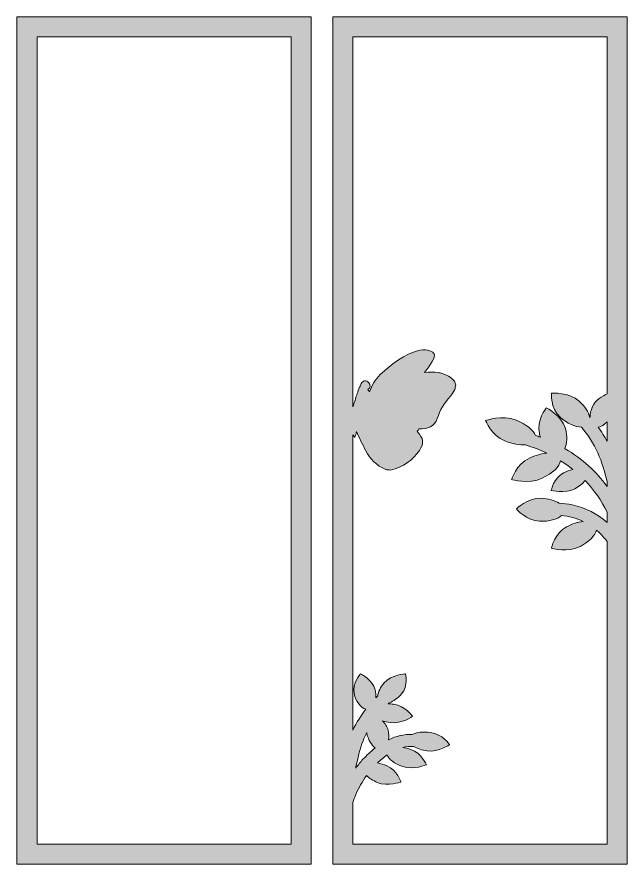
# Model space of a CAD drawing. Header units: millimetres. Extents: x 15 to 304, y -262 to -4.
# Drawn here: x 212.9 to 304.3, y -131.1 to -4.1 of the extents above; entities that cross this region are included whole.
import ezdxf

# ---------------------------------------------------------------- set-up
doc = ezdxf.new("R2010")
doc.units = ezdxf.units.MM
doc.header["$MEASUREMENT"] = 0
doc.layers.add('Layer 7', color=7, linetype='Continuous')
doc.layers.add('Layer8', color=7, linetype='Continuous')

msp = doc.modelspace()

# ---------------------------------------------------------------- hatches: boundary and pattern name
at = {"layer": 'Layer 7'}
h = msp.add_hatch(color=1, dxfattribs=at)
h.dxf.hatch_style = 2
h.paths.add_polyline_path([(260.24, -4.1), (260.24, -131.1), (304.3, -131.1), (304.3, -4.1)])
edge = h.paths.add_edge_path()
edge.add_spline(control_points=[(301.3, -67.7), (300.92, -66.97), (300.48, -66.27), (299.99, -65.59), (300.42, -65.53), (300.88, -65.23), (301.3, -64.78), (301.3, -64.78), (301.3, -67.7), (301.3, -67.7)], knot_values=[0, 0, 0, 0, 1, 1, 1, 2, 2, 2, 3, 3, 3, 3], degree=3, periodic=1)
edge = h.paths.add_edge_path()
edge.add_spline(control_points=[(263.24, -128.1), (263.24, -128.1), (263.24, -121.88), (263.24, -121.88), (263.37, -121.47), (263.51, -121.05), (263.68, -120.65), (264.1, -119.68), (264.63, -118.73), (265.28, -117.83), (265.66, -118.21), (266.22, -118.57), (266.89, -118.86), (268.45, -119.52), (270.42, -118.8), (270.42, -118.8), (270.42, -118.8), (269.87, -117.01), (268.31, -116.35), (267.83, -116.15), (267.35, -116.01), (266.9, -115.94), (267.36, -115.5), (267.85, -115.09), (268.38, -114.73), (268.58, -115.36), (269.48, -116.07), (270.72, -116.49), (272.34, -117.04), (274.24, -116.2), (274.24, -116.2), (274.24, -116.2), (273.52, -114.45), (271.91, -113.9), (271.49, -113.76), (271.08, -113.66), (270.69, -113.61), (271.23, -113.47), (271.8, -113.41), (272.36, -113.48), (272.87, -113.78), (273.57, -114.01), (274.37, -114.12), (276.08, -114.36), (277.73, -113.17), (277.73, -113.17), (277.73, -113.17), (276.59, -111.61), (274.88, -111.37), (273.77, -111.22), (272.75, -111.34), (272.13, -111.66), (270.88, -111.61), (269.68, -111.92), (268.58, -112.45), (268.63, -112.02), (268.61, -111.54), (268.5, -111.03), (268.38, -110.48), (268.04, -110.01), (267.67, -109.63), (268.02, -109.75), (268.41, -109.84), (268.83, -109.89), (270.54, -110.13), (272.18, -108.94), (272.18, -108.94), (272.18, -108.94), (271.05, -107.38), (269.33, -107.14), (269.06, -107.1), (268.8, -107.09), (268.54, -107.08), (268.6, -107.02), (268.66, -106.97), (268.72, -106.91), (269.32, -106.68), (269.97, -106.22), (270.52, -105.58), (271.55, -104.38), (271.1, -102.57), (271.1, -102.57), (271.1, -102.57), (268.97, -102.71), (267.93, -103.92), (267.35, -104.59), (267.01, -105.32), (266.96, -105.9), (266.86, -105.99), (266.76, -106.08), (266.67, -106.18), (266.69, -105.8), (266.66, -105.39), (266.57, -104.97), (266.24, -103.5), (264.39, -102.57), (264.39, -102.57), (264.39, -102.57), (263.08, -104.03), (263.41, -105.5), (263.68, -106.74), (264.42, -107.69), (265.16, -107.88), (264.4, -108.86), (263.75, -109.91), (263.24, -111), (263.24, -111), (263.24, -66.76), (263.24, -66.76), (263.34, -66.89), (263.44, -67.01), (263.53, -67.14), (263.61, -66.83), (263.69, -66.54), (263.75, -66.26), (264.2, -67.17), (264.67, -68.17), (265.18, -69.16), (265.81, -70.37), (266.76, -71.34), (268.15, -71.95), (268.4, -71.98), (268.62, -72.01), (268.86, -72.04), (270.82, -71.62), (272.19, -70.55), (273.19, -69.09), (273.94, -67.98), (273.84, -67.28), (272.86, -66.27), (272.96, -66.13), (273.05, -65.99), (273.13, -65.85), (274.4, -65.97), (275.52, -65.41), (275.87, -64.32), (276.27, -63.06), (276.9, -61.95), (277.83, -60.97), (278.12, -60.66), (278.29, -60.28), (278.51, -59.93), (278.55, -59.75), (278.6, -59.48), (278.64, -59.3), (278.51, -58.42), (277.79, -58.02), (276.96, -57.69), (276.83, -57.64), (276.7, -57.59), (276.57, -57.53), (276.42, -57.5), (276.18, -57.44), (276.03, -57.4), (275.33, -57.33), (274.65, -57.33), (273.98, -57.38), (274.85, -56.25), (275.63, -55.15), (275.42, -54.61), (275.05, -54.01), (272.76, -52.73), (267.33, -57.7), (266.94, -58.06), (266.62, -58.48), (266.35, -58.92), (266.09, -59.35), (265.93, -59.83), (265.71, -60.32), (265.64, -60.19), (265.56, -60.06), (265.49, -59.93), (265.82, -59.73), (265.97, -59.29), (265.6, -58.93), (265.59, -58.91), (265.57, -58.9), (265.55, -58.88), (265.5, -58.81), (265.42, -58.76), (265.32, -58.71), (265.07, -58.59), (264.86, -58.65), (264.73, -58.79), (264.51, -58.91), (264.36, -59.15), (264.39, -59.4), (264.18, -59.69), (264.04, -60.01), (263.95, -60.34), (263.84, -60.61), (263.75, -60.89), (263.68, -61.17), (263.63, -61.31), (263.59, -61.45), (263.56, -61.6), (263.42, -61.91), (263.32, -62.23), (263.24, -62.55), (263.24, -62.55), (263.24, -7.1), (263.24, -7.1), (263.24, -7.1), (301.3, -7.1), (301.3, -7.1), (301.3, -7.1), (301.3, -60.62), (301.3, -60.62), (300.68, -60.9), (299.54, -61.52), (299.11, -62.52), (298.87, -63.08), (298.76, -63.63), (298.76, -64.11), (298.74, -64.09), (298.72, -64.07), (298.7, -64.05), (298.54, -63.33), (297.99, -62.46), (297.13, -61.69), (295.64, -60.36), (293, -60.48), (293, -60.48), (293, -60.48), (292.77, -62.76), (294.26, -64.09), (295.32, -65.03), (296.55, -65.58), (297.46, -65.58), (299.55, -67.94), (300.65, -70.82), (301.3, -73.76), (301.3, -73.76), (301.3, -74.47), (301.3, -74.47), (299.7, -72.27), (297.6, -70.33), (295.03, -68.84), (295.01, -68.83), (294.99, -68.82), (294.97, -68.81), (295.32, -68.08), (295.37, -66.97), (295.06, -65.79), (294.55, -63.87), (292.2, -62.7), (292.2, -62.7), (292.2, -62.7), (290.67, -64.64), (291.17, -66.56), (291.22, -66.74), (291.28, -66.92), (291.34, -67.1), (291.09, -67), (290.84, -66.91), (290.59, -66.83), (290.3, -66.05), (289.2, -65.15), (287.69, -64.54), (285.63, -63.71), (283.12, -64.6), (283.12, -64.6), (283.12, -64.6), (283.95, -66.84), (286.01, -67.67), (287.11, -68.11), (288.21, -68.31), (289.07, -68.26), (290.18, -68.59), (291.25, -68.99), (292.27, -69.48), (291.49, -69.55), (290.57, -69.8), (289.67, -70.23), (287.67, -71.17), (287.01, -73.45), (287.01, -73.45), (287.01, -73.45), (289.59, -74.2), (291.58, -73.25), (293.16, -72.51), (294.23, -71.45), (294.34, -70.62), (294.98, -71.03), (295.59, -71.46), (296.17, -71.93), (295.72, -72.04), (295.25, -72.22), (294.78, -72.46), (293.3, -73.25), (292.94, -75.07), (292.94, -75.07), (292.94, -75.07), (294.98, -75.62), (296.46, -74.84), (297.14, -74.48), (297.68, -74.04), (298.02, -73.6), (299.39, -75.02), (300.5, -76.63), (301.3, -78.35), (301.3, -78.35), (301.3, -79.87), (301.3, -79.87), (299.87, -78.61), (298.08, -77.68), (296.07, -77.25), (295.43, -77.11), (294.78, -77.03), (294.13, -77.01), (293.5, -76.59), (292.5, -76.3), (291.37, -76.26), (289.4, -76.19), (287.72, -77.86), (287.72, -77.86), (287.72, -77.86), (289.23, -79.64), (291.21, -79.71), (292.63, -79.76), (293.88, -79.4), (294.48, -78.83), (295.61, -78.93), (296.71, -79.25), (297.72, -79.74), (296.96, -79.81), (296.09, -80.08), (295.24, -80.53), (293.41, -81.5), (292.97, -83.75), (292.97, -83.75), (292.97, -83.75), (295.49, -84.44), (297.32, -83.47), (298.65, -82.77), (299.55, -81.81), (299.72, -81.03), (299.8, -81.1), (299.89, -81.17), (299.97, -81.24), (300.48, -81.71), (300.92, -82.22), (301.3, -82.76), (301.3, -82.76), (301.3, -128.1), (301.3, -128.1), (301.3, -128.1), (263.24, -128.1), (263.24, -128.1)], knot_values=[0, 0, 0, 0, 1, 1, 1, 2, 2, 2, 3, 3, 3, 4, 4, 4, 5, 5, 5, 6, 6, 6, 7, 7, 7, 8, 8, 8, 9, 9, 9, 10, 10, 10, 11, 11, 11, 12, 12, 12, 13, 13, 13, 14, 14, 14, 15, 15, 15, 16, 16, 16, 17, 17, 17, 18, 18, 18, 19, 19, 19, 20, 20, 20, 21, 21, 21, 22, 22, 22, 23, 23, 23, 24, 24, 24, 25, 25, 25, 26, 26, 26, 27, 27, 27, 28, 28, 28, 29, 29, 29, 30, 30, 30, 31, 31, 31, 32, 32, 32, 33, 33, 33, 34, 34, 34, 35, 35, 35, 36, 36, 36, 37, 37, 37, 38, 38, 38, 39, 39, 39, 40, 40, 40, 41, 41, 41, 42, 42, 42, 43, 43, 43, 44, 44, 44, 45, 45, 45, 46, 46, 46, 47, 47, 47, 48, 48, 48, 49, 49, 49, 50, 50, 50, 51, 51, 51, 52, 52, 52, 53, 53, 53, 54, 54, 54, 55, 55, 55, 56, 56, 56, 57, 57, 57, 58, 58, 58, 59, 59, 59, 60, 60, 60, 61, 61, 61, 62, 62, 62, 63, 63, 63, 64, 64, 64, 65, 65, 65, 66, 66, 66, 67, 67, 67, 68, 68, 68, 69, 69, 69, 70, 70, 70, 71, 71, 71, 72, 72, 72, 73, 73, 73, 74, 74, 74, 75, 75, 75, 76, 76, 76, 77, 77, 77, 78, 78, 78, 79, 79, 79, 80, 80, 80, 81, 81, 81, 82, 82, 82, 83, 83, 83, 84, 84, 84, 85, 85, 85, 86, 86, 86, 87, 87, 87, 88, 88, 88, 89, 89, 89, 90, 90, 90, 91, 91, 91, 92, 92, 92, 93, 93, 93, 94, 94, 94, 95, 95, 95, 96, 96, 96, 97, 97, 97, 98, 98, 98, 99, 99, 99, 100, 100, 100, 101, 101, 101, 102, 102, 102, 103, 103, 103, 104, 104, 104, 105, 105, 105, 106, 106, 106, 107, 107, 107, 108, 108, 108, 109, 109, 109, 110, 110, 110, 111, 111, 111, 112, 112, 112, 113, 113, 113, 114, 114, 114, 115, 115, 115, 116, 116, 116, 116], degree=3, periodic=1)
edge = h.paths.add_edge_path()
edge.add_spline(control_points=[(263.66, -116.7), (263.67, -116.67), (263.68, -116.63), (263.68, -116.59), (263.98, -115.25), (264.26, -113.9), (264.76, -112.6), (264.92, -112.18), (265.11, -111.78), (265.31, -111.38), (265.32, -111.44), (265.32, -111.5), (265.34, -111.56), (265.55, -112.51), (266.03, -113.3), (266.58, -113.69), (265.9, -114.22), (265.28, -114.8), (264.74, -115.38), (264.35, -115.8), (264, -116.25), (263.66, -116.7)], knot_values=[0, 0, 0, 0, 1, 1, 1, 2, 2, 2, 3, 3, 3, 4, 4, 4, 5, 5, 5, 6, 6, 6, 7, 7, 7, 7], degree=3, periodic=1)
at = {"layer": 'Layer8'}
h = msp.add_hatch(color=2, dxfattribs=at)
h.dxf.hatch_style = 2
h.paths.add_polyline_path([(256.97, -4.1), (212.91, -4.1), (212.91, -131.1), (256.97, -131.1)])
h.paths.add_polyline_path([(253.97, -7.1), (253.97, -128.1), (215.91, -128.1), (215.91, -7.1)])

# ---------------------------------------------------------------- linework, layer by layer
at = {"layer": 'Layer 7', "lineweight": 0}
msp.add_lwpolyline([(260.24, -4.1), (260.24, -131.1), (304.3, -131.1), (304.3, -4.1), (260.24, -4.1)], dxfattribs=at)
for points, knots in [([(263.24, -128.1), (263.24, -128.1), (263.24, -121.88), (263.24, -121.88), (263.37, -121.47), (263.51, -121.05), (263.68, -120.65), (264.1, -119.68), (264.63, -118.73), (265.28, -117.83), (265.66, -118.21), (266.22, -118.57), (266.89, -118.86), (268.45, -119.52), (270.42, -118.8), (270.42, -118.8), (270.42, -118.8), (269.87, -117.01), (268.31, -116.35), (267.83, -116.15), (267.35, -116.01), (266.9, -115.94), (267.36, -115.5), (267.85, -115.09), (268.38, -114.73), (268.58, -115.36), (269.48, -116.07), (270.72, -116.49), (272.34, -117.04), (274.24, -116.2), (274.24, -116.2), (274.24, -116.2), (273.52, -114.45), (271.91, -113.9), (271.49, -113.76), (271.08, -113.66), (270.69, -113.61), (271.23, -113.47), (271.8, -113.41), (272.36, -113.48), (272.87, -113.78), (273.57, -114.01), (274.37, -114.12), (276.08, -114.36), (277.73, -113.17), (277.73, -113.17), (277.73, -113.17), (276.59, -111.61), (274.88, -111.37), (273.77, -111.22), (272.75, -111.34), (272.13, -111.66), (270.88, -111.61), (269.68, -111.92), (268.58, -112.45), (268.63, -112.02), (268.61, -111.54), (268.5, -111.03), (268.38, -110.48), (268.04, -110.01), (267.67, -109.63), (268.02, -109.75), (268.41, -109.84), (268.83, -109.89), (270.54, -110.13), (272.18, -108.94), (272.18, -108.94), (272.18, -108.94), (271.05, -107.38), (269.33, -107.14), (269.06, -107.1), (268.8, -107.09), (268.54, -107.08), (268.6, -107.02), (268.66, -106.97), (268.72, -106.91), (269.32, -106.68), (269.97, -106.22), (270.52, -105.58), (271.55, -104.38), (271.1, -102.57), (271.1, -102.57), (271.1, -102.57), (268.97, -102.71), (267.93, -103.92), (267.35, -104.59), (267.01, -105.32), (266.96, -105.9), (266.86, -105.99), (266.76, -106.08), (266.67, -106.18), (266.69, -105.8), (266.66, -105.39), (266.57, -104.97), (266.24, -103.5), (264.39, -102.57), (264.39, -102.57), (264.39, -102.57), (263.08, -104.03), (263.41, -105.5), (263.68, -106.74), (264.42, -107.69), (265.16, -107.88), (264.4, -108.86), (263.75, -109.91), (263.24, -111), (263.24, -111), (263.24, -66.76), (263.24, -66.76), (263.34, -66.89), (263.44, -67.01), (263.53, -67.14), (263.61, -66.83), (263.69, -66.54), (263.75, -66.26), (264.2, -67.17), (264.67, -68.17), (265.18, -69.16), (265.81, -70.37), (266.76, -71.34), (268.15, -71.95), (268.4, -71.98), (268.62, -72.01), (268.86, -72.04), (270.82, -71.62), (272.19, -70.55), (273.19, -69.09), (273.94, -67.98), (273.84, -67.28), (272.86, -66.27), (272.96, -66.13), (273.05, -65.99), (273.13, -65.85), (274.4, -65.97), (275.52, -65.41), (275.87, -64.32), (276.27, -63.06), (276.9, -61.95), (277.83, -60.97), (278.12, -60.66), (278.29, -60.28), (278.51, -59.93), (278.55, -59.75), (278.6, -59.48), (278.64, -59.3), (278.51, -58.42), (277.79, -58.02), (276.96, -57.69), (276.83, -57.64), (276.7, -57.59), (276.57, -57.53), (276.42, -57.5), (276.18, -57.44), (276.03, -57.4), (275.33, -57.33), (274.65, -57.33), (273.98, -57.38), (274.85, -56.25), (275.63, -55.15), (275.42, -54.61), (275.05, -54.01), (272.76, -52.73), (267.33, -57.7), (266.94, -58.06), (266.62, -58.48), (266.35, -58.92), (266.09, -59.35), (265.93, -59.83), (265.71, -60.32), (265.64, -60.19), (265.56, -60.06), (265.49, -59.93), (265.82, -59.73), (265.97, -59.29), (265.6, -58.93), (265.59, -58.91), (265.57, -58.9), (265.55, -58.88), (265.5, -58.81), (265.42, -58.76), (265.32, -58.71), (265.07, -58.59), (264.86, -58.65), (264.73, -58.79), (264.51, -58.91), (264.36, -59.15), (264.39, -59.4), (264.18, -59.69), (264.04, -60.01), (263.95, -60.34), (263.84, -60.61), (263.75, -60.89), (263.68, -61.17), (263.63, -61.31), (263.59, -61.45), (263.56, -61.6), (263.42, -61.91), (263.32, -62.23), (263.24, -62.55), (263.24, -62.55), (263.24, -7.1), (263.24, -7.1), (263.24, -7.1), (301.3, -7.1), (301.3, -7.1), (301.3, -7.1), (301.3, -60.62), (301.3, -60.62), (300.68, -60.9), (299.54, -61.52), (299.11, -62.52), (298.87, -63.08), (298.76, -63.63), (298.76, -64.11), (298.74, -64.09), (298.72, -64.07), (298.7, -64.05), (298.54, -63.33), (297.99, -62.46), (297.13, -61.69), (295.64, -60.36), (293, -60.48), (293, -60.48), (293, -60.48), (292.77, -62.76), (294.26, -64.09), (295.32, -65.03), (296.55, -65.58), (297.46, -65.58), (299.55, -67.94), (300.65, -70.82), (301.3, -73.76), (301.3, -73.76), (301.3, -74.47), (301.3, -74.47), (299.7, -72.27), (297.6, -70.33), (295.03, -68.84), (295.01, -68.83), (294.99, -68.82), (294.97, -68.81), (295.32, -68.08), (295.37, -66.97), (295.06, -65.79), (294.55, -63.87), (292.2, -62.7), (292.2, -62.7), (292.2, -62.7), (290.67, -64.64), (291.17, -66.56), (291.22, -66.74), (291.28, -66.92), (291.34, -67.1), (291.09, -67), (290.84, -66.91), (290.59, -66.83), (290.3, -66.05), (289.2, -65.15), (287.69, -64.54), (285.63, -63.71), (283.12, -64.6), (283.12, -64.6), (283.12, -64.6), (283.95, -66.84), (286.01, -67.67), (287.11, -68.11), (288.21, -68.31), (289.07, -68.26), (290.18, -68.59), (291.25, -68.99), (292.27, -69.48), (291.49, -69.55), (290.57, -69.8), (289.67, -70.23), (287.67, -71.17), (287.01, -73.45), (287.01, -73.45), (287.01, -73.45), (289.59, -74.2), (291.58, -73.25), (293.16, -72.51), (294.23, -71.45), (294.34, -70.62), (294.98, -71.03), (295.59, -71.46), (296.17, -71.93), (295.72, -72.04), (295.25, -72.22), (294.78, -72.46), (293.3, -73.25), (292.94, -75.07), (292.94, -75.07), (292.94, -75.07), (294.98, -75.62), (296.46, -74.84), (297.14, -74.48), (297.68, -74.04), (298.02, -73.6), (299.39, -75.02), (300.5, -76.63), (301.3, -78.35), (301.3, -78.35), (301.3, -79.87), (301.3, -79.87), (299.87, -78.61), (298.08, -77.68), (296.07, -77.25), (295.43, -77.11), (294.78, -77.03), (294.13, -77.01), (293.5, -76.59), (292.5, -76.3), (291.37, -76.26), (289.4, -76.19), (287.72, -77.86), (287.72, -77.86), (287.72, -77.86), (289.23, -79.64), (291.21, -79.71), (292.63, -79.76), (293.88, -79.4), (294.48, -78.83), (295.61, -78.93), (296.71, -79.25), (297.72, -79.74), (296.96, -79.81), (296.09, -80.08), (295.24, -80.53), (293.41, -81.5), (292.97, -83.75), (292.97, -83.75), (292.97, -83.75), (295.49, -84.44), (297.32, -83.47), (298.65, -82.77), (299.55, -81.81), (299.72, -81.03), (299.8, -81.1), (299.89, -81.17), (299.97, -81.24), (300.48, -81.71), (300.92, -82.22), (301.3, -82.76), (301.3, -82.76), (301.3, -128.1), (301.3, -128.1), (301.3, -128.1), (263.24, -128.1), (263.24, -128.1)], [0, 0, 0, 0, 1, 1, 1, 2, 2, 2, 3, 3, 3, 4, 4, 4, 5, 5, 5, 6, 6, 6, 7, 7, 7, 8, 8, 8, 9, 9, 9, 10, 10, 10, 11, 11, 11, 12, 12, 12, 13, 13, 13, 14, 14, 14, 15, 15, 15, 16, 16, 16, 17, 17, 17, 18, 18, 18, 19, 19, 19, 20, 20, 20, 21, 21, 21, 22, 22, 22, 23, 23, 23, 24, 24, 24, 25, 25, 25, 26, 26, 26, 27, 27, 27, 28, 28, 28, 29, 29, 29, 30, 30, 30, 31, 31, 31, 32, 32, 32, 33, 33, 33, 34, 34, 34, 35, 35, 35, 36, 36, 36, 37, 37, 37, 38, 38, 38, 39, 39, 39, 40, 40, 40, 41, 41, 41, 42, 42, 42, 43, 43, 43, 44, 44, 44, 45, 45, 45, 46, 46, 46, 47, 47, 47, 48, 48, 48, 49, 49, 49, 50, 50, 50, 51, 51, 51, 52, 52, 52, 53, 53, 53, 54, 54, 54, 55, 55, 55, 56, 56, 56, 57, 57, 57, 58, 58, 58, 59, 59, 59, 60, 60, 60, 61, 61, 61, 62, 62, 62, 63, 63, 63, 64, 64, 64, 65, 65, 65, 66, 66, 66, 67, 67, 67, 68, 68, 68, 69, 69, 69, 70, 70, 70, 71, 71, 71, 72, 72, 72, 73, 73, 73, 74, 74, 74, 75, 75, 75, 76, 76, 76, 77, 77, 77, 78, 78, 78, 79, 79, 79, 80, 80, 80, 81, 81, 81, 82, 82, 82, 83, 83, 83, 84, 84, 84, 85, 85, 85, 86, 86, 86, 87, 87, 87, 88, 88, 88, 89, 89, 89, 90, 90, 90, 91, 91, 91, 92, 92, 92, 93, 93, 93, 94, 94, 94, 95, 95, 95, 96, 96, 96, 97, 97, 97, 98, 98, 98, 99, 99, 99, 100, 100, 100, 101, 101, 101, 102, 102, 102, 103, 103, 103, 104, 104, 104, 105, 105, 105, 106, 106, 106, 107, 107, 107, 108, 108, 108, 109, 109, 109, 110, 110, 110, 111, 111, 111, 112, 112, 112, 113, 113, 113, 114, 114, 114, 115, 115, 115, 116, 116, 116, 116]), ([(301.3, -67.7), (300.92, -66.97), (300.48, -66.27), (299.99, -65.59), (300.42, -65.53), (300.88, -65.23), (301.3, -64.78), (301.3, -64.78), (301.3, -67.7), (301.3, -67.7)], [0, 0, 0, 0, 1, 1, 1, 2, 2, 2, 3, 3, 3, 3]), ([(263.66, -116.7), (263.67, -116.67), (263.68, -116.63), (263.68, -116.59), (263.98, -115.25), (264.26, -113.9), (264.76, -112.6), (264.92, -112.18), (265.11, -111.78), (265.31, -111.38), (265.32, -111.44), (265.32, -111.5), (265.34, -111.56), (265.55, -112.51), (266.03, -113.3), (266.58, -113.69), (265.9, -114.22), (265.28, -114.8), (264.74, -115.38), (264.35, -115.8), (264, -116.25), (263.66, -116.7)], [0, 0, 0, 0, 1, 1, 1, 2, 2, 2, 3, 3, 3, 4, 4, 4, 5, 5, 5, 6, 6, 6, 7, 7, 7, 7])]:
    msp.add_open_spline(points, degree=3, knots=knots, dxfattribs=at)
at = {"layer": 'Layer8', "lineweight": 0}
for points in [[(256.97, -4.1), (212.91, -4.1), (212.91, -131.1), (256.97, -131.1), (256.97, -4.1), (256.97, -4.1)], [(253.97, -7.1), (253.97, -128.1), (215.91, -128.1), (215.91, -7.1), (253.97, -7.1)]]:
    msp.add_lwpolyline(points, dxfattribs=at)

doc.saveas('drawing.dxf')
